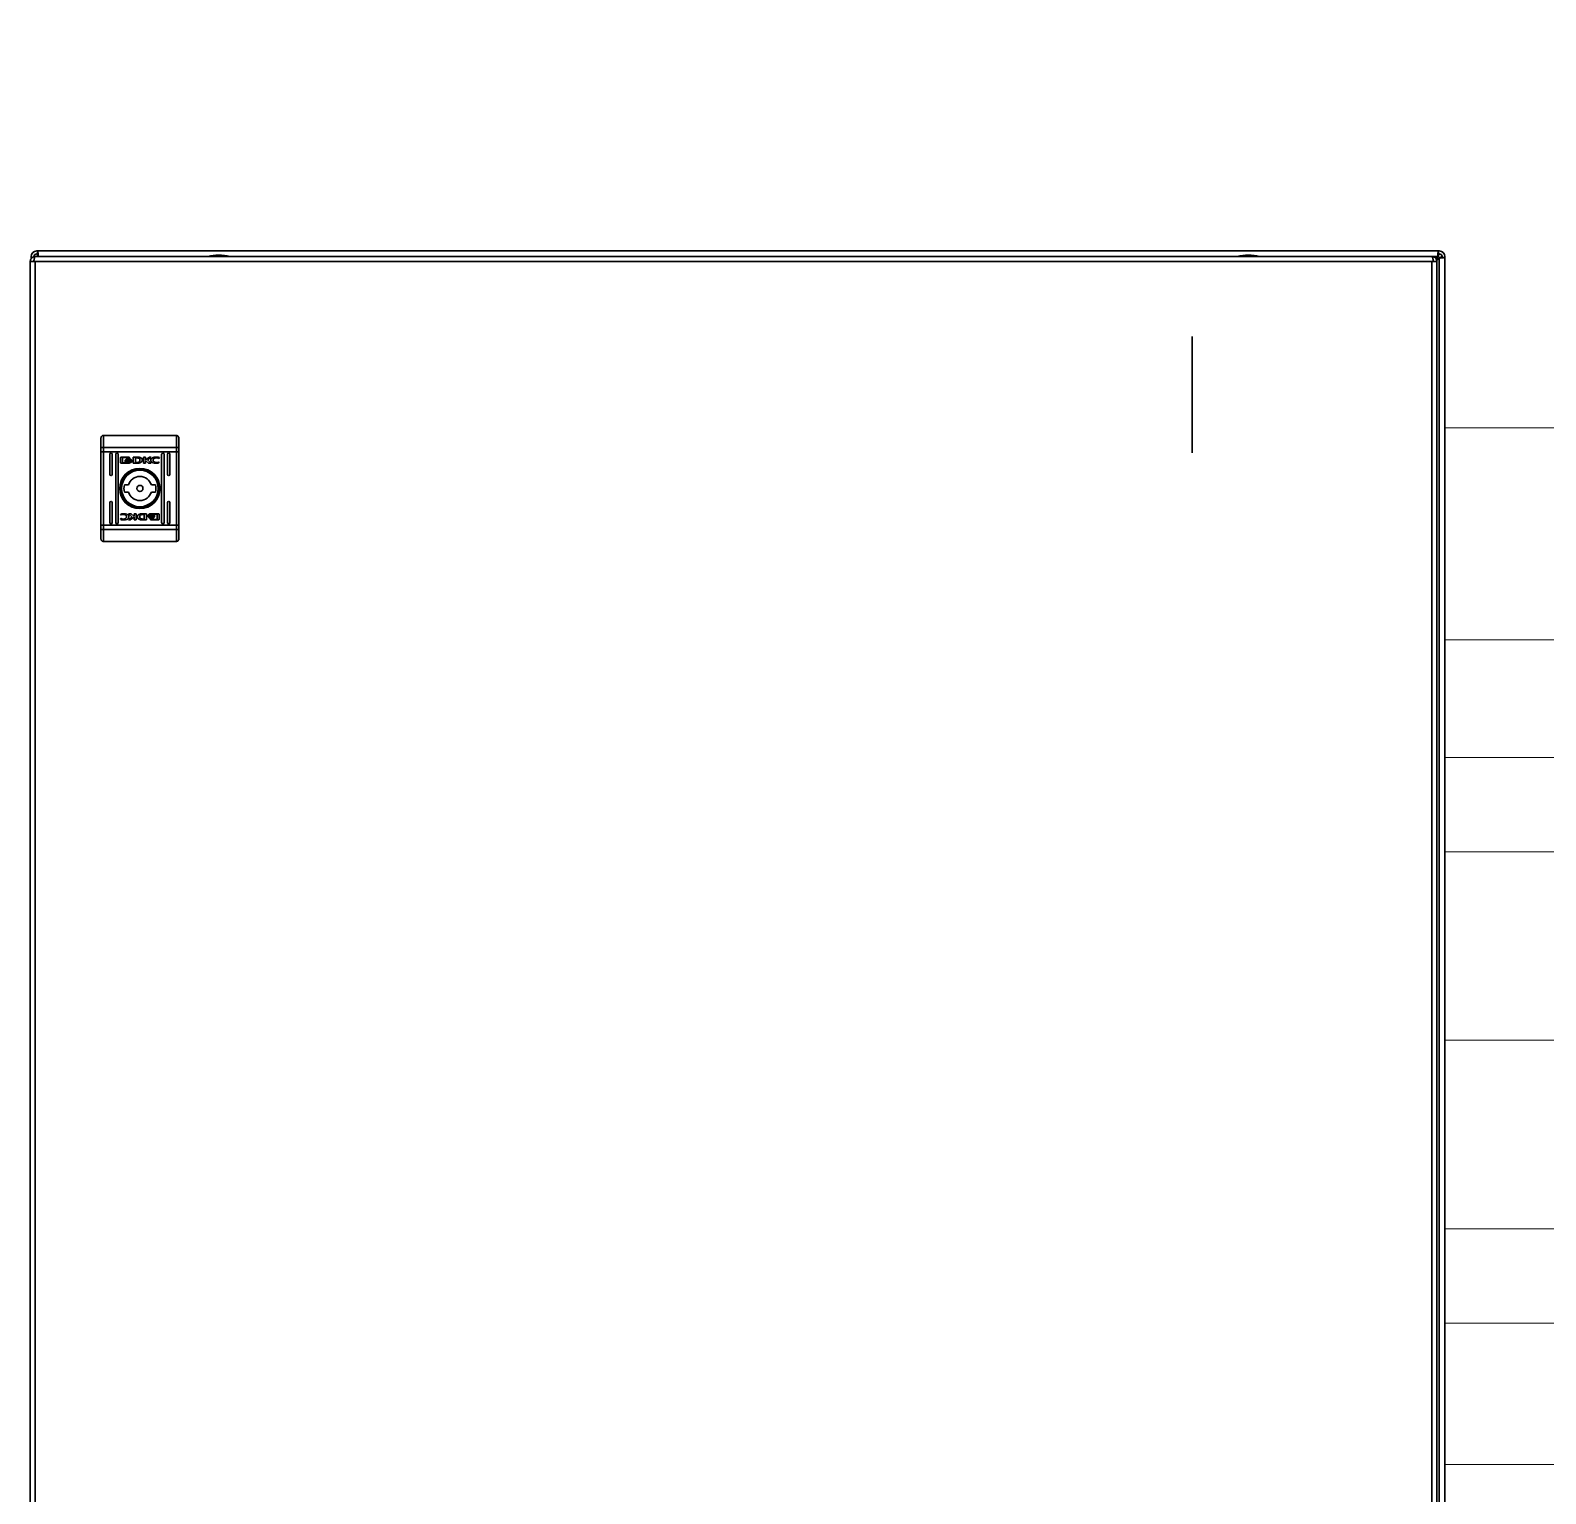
# Model space of a CAD drawing. Header units: millimetres. Extents: x 0 to 53000, y -591 to 24400.
# Drawn here: x 4587 to 5230, y 2723 to 3344 of the extents above; entities that cross this region are included whole.
import ezdxf

# ---------------------------------------------------------------- set-up
doc = ezdxf.new("R2010")
doc.units = ezdxf.units.MM
doc.layers.add('Основная', color=7, linetype='Continuous', lineweight=30)
doc.layers.add('Привязки', color=2, linetype='Continuous', lineweight=0, plot=False, transparency=0.8)
doc.layers.add('размеры', color=3, linetype='Continuous')

# ---------------------------------------------------------------- blocks, each defined once
blk = doc.blocks.new('КПИ 2-2.5 серая')
at = {"layer": 'Основная', "true_color": 0x939598}
h = blk.add_hatch(dxfattribs=at)
h.set_pattern_fill('AR-B816', color=252)
h.paths.add_polyline_path([(2283.68, 559.35), (2288.88, 559.35), (2288.88, 608.65), (2283.68, 608.65)])
h.paths.add_polyline_path([(2286.28, 587), (2287.86, 587), (2287.86, 584), (2287.86, 581), (2286.28, 581), (2284.71, 581), (2284.71, 584), (2284.71, 587)], flags=16)
h.paths.add_polyline_path([(2285.28, 596.82), (2285.28, 598.82), (2287.28, 598.82), (2287.28, 596.82)], flags=16)
h.paths.add_polyline_path([(2284.87, 603.24, -1), (2287.7, 603.24, -1)], flags=16)
h.paths.add_polyline_path([(2285.28, 571.18), (2287.28, 571.18), (2287.28, 569.18), (2285.28, 569.18)], flags=16)
h.paths.add_polyline_path([(2287.7, 564.76, -1), (2284.87, 564.76, -1)], flags=16)

msp = doc.modelspace()

# ---------------------------------------------------------------- linework, layer by layer
at = {"layer": 'Основная', "linetype": 'Continuous'}
for p, q in [((4589.77272, 3250), (4590.07271, 3250)), ((4589.77272, 3248.79998), (4590.07271, 3248.79998)), ((4590.07271, 3250), (5184.67273, 3250)), ((4590.07271, 3248.79998), (4590.07271, 3250)), ((5184.67273, 3250), (5184.67273, 3248.79998)), ((5184.67273, 3250), (5184.97272, 3250)), ((5184.67273, 3248.79998), (5184.97272, 3248.79998)), ((4587, 3245.59999), (4587, 2452.80001)), ((4588.50001, 3245.59999), (4587, 3245.59999)), ((4587.37271, 3247.59999), (4587.37271, 3247.3)), ((4587.37271, 3247.3), (4587.37271, 3246.74287)), ((4587.37271, 3247.3), (4587.90986, 3247.3)), ((4588.50001, 3245.59999), (4589.10002, 3245.59999)), ((5181.90001, 3247.70001), (4589.10002, 3247.70001)), ((4589.10002, 2452.80001), (4589.10002, 3245.59999)), ((4589.10002, 3245.59999), (5181.90001, 3245.59999)), ((5181.90001, 3245.59999), (5181.90001, 2452.80001)), ((5181.90001, 3245.59999), (5182.50002, 3245.59999)), ((5182.43496, 3247.59999), (5184.33632, 3247.59999)), ((5184, 3245.59999), (5182.50002, 3245.59999)), ((5184.33632, 3247.59999), (5183.56689, 3246.83055)), ((5183.67838, 3246.69456), (5184.5838, 3247.59999)), ((5184.97272, 3247.2111), (5183.90374, 3246.14212)), ((5183.96892, 3245.95979), (5184.97272, 3246.96359)), ((5184, 2452.80001), (5184, 3245.59999)), ((5184.5838, 3247.59999), (5184.33632, 3247.59999)), ((5184.97272, 3246.96359), (5184.97272, 3247.2111)), ((5184.97272, 3246.96359), (5184.97272, 2453.0364)), ((5186.17271, 3247.59999), (5186.17271, 3247.3)), ((5186.17271, 3247.3), (5187.37273, 3247.3)), ((5187.37273, 3247.59999), (5187.37273, 3247.3)), ((5187.37273, 2452.69999), (5187.37273, 3247.3)), ((4618.00002, 3171.69988), (4618.00002, 3166.65795)), ((4618.00002, 3171.69988), (4649.00001, 3171.69988)), ((4649.00001, 3171.69988), (4649.00001, 3166.65795)), ((4617, 3166.26894), (4617, 3164.71288)), ((4617, 3164.71288), (4618.00002, 3164.71288)), ((4617, 3133.68693), (4617, 3164.71288)), ((4618.00002, 3166.65795), (4618.00002, 3164.71288)), ((4618.00002, 3166.65795), (4649.00001, 3166.65795)), ((4649.00001, 3164.71288), (4618.00002, 3164.71288)), ((4618.00002, 3133.68693), (4618.00002, 3164.71288)), ((4649.00001, 3164.71288), (4649.00001, 3166.65795)), ((4649.00001, 3164.71288), (4650.00001, 3164.71288)), ((4649.00001, 3164.71288), (4649.00001, 3133.68693)), ((4650.00001, 3164.71288), (4650.00001, 3166.26894)), ((4650.00001, 3133.68693), (4650.00001, 3164.71288)), ((4620.74991, 3155.19989), (4620.74991, 3163.6999)), ((4621.7499, 3163.6999), (4621.7499, 3155.19989)), ((4623.24991, 3134.69988), (4623.24991, 3163.6999)), ((4624.24992, 3163.6999), (4624.24992, 3134.69988)), ((4625.30919, 3160.21058), (4625.30919, 3162.24682)), ((4625.57538, 3162.51698), (4628.78914, 3162.51698)), ((4628.78914, 3159.94069), (4625.57538, 3159.94069)), ((4628.73198, 3162.3129), (4626.17453, 3162.3129)), ((4626.17453, 3162.3129), (4626.17453, 3160.14504)), ((4626.17453, 3160.14504), (4627.68169, 3160.14019)), ((4627.23933, 3161.00445), (4627.23933, 3161.28018)), ((4627.23933, 3160.55715), (4627.23933, 3160.84307)), ((4628.73198, 3162.07501), (4628.73198, 3162.3129)), ((4629.05525, 3162.07501), (4628.73198, 3162.07501)), ((4629.05525, 3162.24682), (4629.05525, 3162.07501)), ((4629.96798, 3161.21781), (4629.96798, 3160.94211)), ((4629.96798, 3160.7807), (4629.96798, 3160.49528)), ((4630.66779, 3162.51698), (4632.40119, 3162.52643)), ((4630.66779, 3159.94069), (4630.66779, 3162.51698)), ((4632.3127, 3159.95017), (4630.66779, 3159.94069)), ((4632.27378, 3162.16916), (4631.63655, 3162.15974)), ((4631.63655, 3162.15974), (4631.63655, 3160.26011)), ((4631.63655, 3160.26011), (4632.21853, 3160.26953)), ((4632.32933, 3159.95017), (4632.3127, 3159.95017)), ((4635.02367, 3159.94069), (4635.02367, 3162.51698)), ((4635.02367, 3162.51698), (4635.93517, 3162.51698)), ((4635.94489, 3159.94069), (4635.02367, 3159.94069)), ((4635.93517, 3162.51698), (4635.93517, 3161.3071)), ((4635.93517, 3161.3071), (4637.56953, 3162.51698)), ((4637.17853, 3159.94069), (4635.94489, 3161.0229)), ((4635.94489, 3161.0229), (4635.94489, 3159.94069)), ((4638.2628, 3162.51698), (4636.7089, 3161.37508)), ((4636.7089, 3161.37508), (4638.29918, 3159.94069)), ((4638.29918, 3159.94069), (4637.17853, 3159.94069)), ((4637.56953, 3162.51698), (4638.2628, 3162.51698)), ((4641.61052, 3161.88985), (4641.49086, 3161.88985)), ((4641.71587, 3160.41636), (4641.6013, 3160.08678)), ((4641.76454, 3162.3342), (4641.61052, 3161.88985)), ((4641.6205, 3160.41636), (4641.71587, 3160.41636)), ((4642.74991, 3134.69988), (4642.74991, 3163.6999)), ((4643.74991, 3163.6999), (4643.74991, 3134.69988)), ((4645.24991, 3155.19989), (4645.24991, 3163.6999)), ((4646.24991, 3163.6999), (4646.24991, 3155.19989)), ((4626.91878, 3150.69988), (4628.62559, 3150.69988)), ((4628.62559, 3147.69989), (4626.91878, 3147.69989)), ((4638.37444, 3150.69988), (4640.08123, 3150.69988)), ((4640.08123, 3147.69989), (4638.37444, 3147.69989)), ((4620.74991, 3134.69988), (4620.74991, 3143.19989)), ((4621.7499, 3143.19989), (4621.7499, 3134.69988)), ((4645.24991, 3134.69988), (4645.24991, 3143.19989)), ((4646.24991, 3143.19989), (4646.24991, 3134.69988)), ((4617, 3133.68693), (4617, 3132.13086)), ((4618.00002, 3133.68693), (4617, 3133.68693)), ((4618.00002, 3133.68693), (4618.00002, 3131.74182)), ((4649.00001, 3133.68693), (4618.00002, 3133.68693)), ((4625.23549, 3136.06557), (4625.3895, 3136.50993)), ((4625.28415, 3137.98341), (4625.39871, 3138.31303)), ((4625.37952, 3137.98341), (4625.28415, 3137.98341)), ((4625.3895, 3136.50993), (4625.50916, 3136.50993)), ((4628.70084, 3138.45909), (4629.8215, 3138.45909)), ((4630.29112, 3137.02473), (4628.70084, 3138.45909)), ((4628.73723, 3135.88282), (4630.29112, 3137.02473)), ((4629.43049, 3135.88282), (4628.73723, 3135.88282)), ((4631.06485, 3137.09268), (4629.43049, 3135.88282)), ((4629.8215, 3138.45909), (4631.05513, 3137.3769)), ((4631.05513, 3138.45909), (4631.97635, 3138.45909)), ((4631.05513, 3137.3769), (4631.05513, 3138.45909)), ((4631.06485, 3135.88282), (4631.06485, 3137.09268)), ((4631.97635, 3135.88282), (4631.06485, 3135.88282)), ((4631.97635, 3138.45909), (4631.97635, 3135.88282)), ((4636.33223, 3135.88282), (4634.59884, 3135.87335)), ((4634.67069, 3138.44961), (4634.68732, 3138.44961)), ((4634.68732, 3138.44961), (4636.33223, 3138.45909)), ((4634.72624, 3136.23062), (4635.36348, 3136.24004)), ((4635.36348, 3138.13967), (4634.7815, 3138.13025)), ((4635.36348, 3136.24004), (4635.36348, 3138.13967)), ((4636.33223, 3138.45909), (4636.33223, 3135.88282)), ((4637.03205, 3137.61908), (4637.03205, 3137.9045)), ((4637.03205, 3137.182), (4637.03205, 3137.4577)), ((4637.94478, 3136.32476), (4638.26803, 3136.32476)), ((4637.94478, 3136.15295), (4637.94478, 3136.32476)), ((4638.21087, 3138.45909), (4641.42463, 3138.45909)), ((4641.42463, 3135.88282), (4638.21087, 3135.88282)), ((4638.26803, 3136.32476), (4638.26803, 3136.08688)), ((4638.26803, 3136.08688), (4640.8255, 3136.08688)), ((4640.8255, 3138.25473), (4639.31833, 3138.25959)), ((4639.76068, 3137.84266), (4639.76068, 3137.5567)), ((4639.76068, 3137.39532), (4639.76068, 3137.11959)), ((4640.8255, 3136.08688), (4640.8255, 3138.25473)), ((4641.69084, 3138.1892), (4641.69084, 3136.15295)), ((4649.00001, 3131.74182), (4649.00001, 3133.68693)), ((4650.00001, 3133.68693), (4649.00001, 3133.68693)), ((4650.00001, 3132.13086), (4650.00001, 3133.68693)), ((4649.00001, 3131.74182), (4618.00002, 3131.74182)), ((4618.00002, 3131.74182), (4618.00002, 3126.69989)), ((4649.00001, 3126.69989), (4618.00002, 3126.69989)), ((4649.00001, 3126.69989), (4649.00001, 3131.74182))]:
    msp.add_line(p, q, dxfattribs=at)
at = {"layer": 'Основная'}
msp.add_line((5184, 2452.80001), (5184, 3247.70001), dxfattribs=at)
at = {"layer": 'Основная', "linetype": 'Continuous', "flags": 128}
for points in [[(4618.00002, 3166.65795), (4617.80493, 3166.65047), (4617.61733, 3166.62833), (4617.44444, 3166.59239), (4617.2929, 3166.54402), (4617.16853, 3166.48507), (4617.07612, 3166.41781), (4617.01922, 3166.34482), (4617, 3166.26894)], [(4650.00001, 3166.26894), (4649.9808, 3166.34482), (4649.92389, 3166.41781), (4649.83148, 3166.48507), (4649.70711, 3166.54402), (4649.55558, 3166.59239), (4649.3827, 3166.62833), (4649.19509, 3166.65047), (4649.00001, 3166.65795)], [(4617, 3132.13086), (4617.01922, 3132.05495), (4617.07612, 3131.98197), (4617.16853, 3131.91473), (4617.2929, 3131.85579), (4617.44444, 3131.80739), (4617.61733, 3131.77145), (4617.80493, 3131.7493), (4618.00002, 3131.74182)], [(4649.00001, 3131.74182), (4649.19509, 3131.7493), (4649.3827, 3131.77145), (4649.55558, 3131.80739), (4649.70711, 3131.85579), (4649.83148, 3131.91473), (4649.92389, 3131.98197), (4649.9808, 3132.05495), (4650.00001, 3132.13086)]]:
    msp.add_lwpolyline(points, dxfattribs=at)
at = {"layer": 'Основная', "linetype": 'Continuous'}
for radius in [8.55, 8.05, 7.75, 1.3]:
    msp.add_circle((4633.50001, 3149.19989), radius, dxfattribs=at)
for centre, radius, start, end in [((4589.77272, 3247.59999), 2.4, 90, 180), ((4589.77272, 3247.59999), 1.2, 90, 180), ((4667.30135, 3222.43392), 25.76608, 90.67011106, 101.30585223), ((4666.69866, 3222.43392), 25.76608, 78.69414777, 89.32988894), ((5104.30135, 3222.43392), 25.76608, 90.67011106, 101.30585223), ((5103.69866, 3222.43392), 25.76608, 78.69414777, 89.32988894), ((5184.97272, 3247.59999), 2.4, 0, 90), ((5184.97272, 3247.59999), 1.2, 0, 90), ((4621.24991, 3163.69989), 0.5, 360, 180), ((4623.74991, 3163.69989), 0.5, 360, 180), ((4643.24991, 3163.69989), 0.5, 0, 180), ((4645.74991, 3163.69989), 0.5, 0, 180), ((4621.24991, 3155.19989), 0.5, 180, 360), ((4633.50001, 3149.19989), 5.1, 17.10463518, 162.89536482), ((4645.74991, 3155.19989), 0.5, 180, 0), ((4633.50001, 3149.19989), 6.75, 167.16041159, 192.83958841), ((4633.50001, 3149.19989), 5.1, 197.10463518, 342.89536482), ((4633.50001, 3149.19989), 6.75, 347.16041159, 12.83958841), ((4621.24991, 3143.19989), 0.5, 0, 180), ((4645.74991, 3143.19989), 0.5, 0, 180), ((4621.24991, 3134.69989), 0.5, 180, 0), ((4623.74991, 3134.69989), 0.5, 180, 360), ((4643.24991, 3134.69989), 0.5, 180, 0), ((4645.74991, 3134.69989), 0.5, 180, 0)]:
    msp.add_arc(centre, radius, start, end, dxfattribs=at)
for points, knots in [([(4590.14319, 3247.70001), (4590.1211, 3247.82263), (4590.07076, 3248.10202), (4589.99218, 3248.46794), (4589.90746, 3248.74597), (4589.85097, 3248.78198), (4589.82273, 3248.79998)], [0, 0, 0, 0, 0.206815686, 0.471214142, 0.735608071, 1, 1, 1, 1]), ([(4590.07271, 3250), (4590.10074, 3249.96392), (4590.15681, 3249.89177), (4590.24091, 3249.33677), (4590.32502, 3248.54346), (4590.38108, 3247.91448), (4590.40912, 3247.59999)], [0, 0, 0, 0, 0.249997807, 0.499998065, 0.749998323, 1, 1, 1, 1]), ([(5184.33632, 3247.59999), (5184.36436, 3247.91448), (5184.42042, 3248.54346), (5184.50453, 3249.33677), (5184.58863, 3249.89177), (5184.6447, 3249.96392), (5184.67273, 3250)], [0, 0, 0, 0, 0.250001677, 0.500001935, 0.750002193, 1, 1, 1, 1]), ([(5184.92271, 3248.79998), (5184.89447, 3248.78194), (5184.83798, 3248.74586), (5184.75326, 3248.46838), (5184.66853, 3248.07173), (5184.61204, 3247.75723), (5184.5838, 3247.59999)], [0, 0, 0, 0, 0.249996096, 0.499994082, 0.749996348, 1, 1, 1, 1]), ([(4587, 3245.59999), (4587.0278, 3245.85866), (4587.08142, 3246.35756), (4587.48264, 3247.00054), (4588.04352, 3247.46147), (4588.61986, 3247.67502), (4588.97945, 3247.69373), (4589.10002, 3247.70001)], [0, 0, 0, 0, 0.235056426, 0.453342722, 0.671617379, 0.889888771, 1, 1, 1, 1]), ([(4587.76583, 3247.18189), (4587.68913, 3247.19323), (4587.4228, 3247.23258), (4587.39354, 3247.27196), (4587.37271, 3247.3)], [0, 0, 0, 0, 0.287981449, 1, 1, 1, 1]), ([(4589.10002, 3247.70001), (4589.05296, 3247.6722), (4588.96219, 3247.61858), (4588.82782, 3247.21736), (4588.69691, 3246.65648), (4588.58734, 3246.08016), (4588.52194, 3245.72056), (4588.50001, 3245.59999)], [0, 0, 0, 0, 0.235056863, 0.453340602, 0.671614861, 0.889889745, 1, 1, 1, 1]), ([(5182.50002, 3245.59999), (5182.45296, 3245.85866), (5182.36219, 3246.35756), (5182.22782, 3247.00055), (5182.09691, 3247.46147), (5181.98734, 3247.67501), (5181.92194, 3247.69373), (5181.90001, 3247.70001)], [0, 0, 0, 0, 0.235056825, 0.453342032, 0.671616257, 0.88989376, 1, 1, 1, 1]), ([(5181.90001, 3247.70001), (5182.15869, 3247.67221), (5182.65758, 3247.61859), (5183.30055, 3247.21736), (5183.76145, 3246.65648), (5183.97507, 3246.08015), (5183.99374, 3245.72056), (5184, 3245.59999)], [0, 0, 0, 0, 0.235057678, 0.453337607, 0.671613426, 0.889888941, 1, 1, 1, 1]), ([(5184.97272, 3247.2111), (5185.12997, 3247.23934), (5185.44445, 3247.29584), (5185.84112, 3247.38051), (5186.11859, 3247.46526), (5186.15467, 3247.52174), (5186.17271, 3247.54998)], [0, 0, 0, 0, 0.250004349, 0.500004524, 0.750003208, 1, 1, 1, 1]), ([(5187.37273, 3247.3), (5187.33666, 3247.27196), (5187.26451, 3247.2159), (5186.7095, 3247.13179), (5185.9162, 3247.04769), (5185.28721, 3246.99162), (5184.97272, 3246.96359)], [0, 0, 0, 0, 0.249997807, 0.499998065, 0.749998323, 1, 1, 1, 1]), ([(4618.00002, 3171.69988), (4617.87112, 3171.68585), (4617.67493, 3171.6645), (4617.44189, 3171.53716), (4617.24933, 3171.3801), (4617.10445, 3171.17086), (4617.01518, 3170.92498), (4617.00526, 3170.77783), (4617, 3170.69989)], [0, 0, 0, 0, 0.242744328, 0.369464461, 0.499575455, 0.715712425, 0.849427422, 1, 1, 1, 1]), ([(4649.00001, 3171.69988), (4649.12888, 3171.68584), (4649.32504, 3171.66447), (4649.55809, 3171.5372), (4649.75064, 3171.38013), (4649.89557, 3171.17091), (4649.98481, 3170.925), (4649.99475, 3170.77784), (4650.00001, 3170.69989)], [0, 0, 0, 0, 0.2427098349, 0.3694307987, 0.499543122, 0.7156708611, 0.8494064596, 1, 1, 1, 1]), ([(4617, 3166.26894), (4617, 3167.21879), (4617, 3169.1185), (4617, 3170.17276), (4617, 3170.69989)], [0, 0, 0, 0, 0.499999311, 1, 1, 1, 1]), ([(4650.00001, 3166.26894), (4650.00001, 3167.21879), (4650.00001, 3169.1185), (4650.00001, 3170.17276), (4650.00001, 3170.69989)], [0, 0, 0, 0, 0.499999311, 1, 1, 1, 1]), ([(4625.30919, 3162.24682), (4625.3129, 3162.28097), (4625.31995, 3162.34567), (4625.37208, 3162.42822), (4625.44318, 3162.48696), (4625.51581, 3162.51396), (4625.56073, 3162.51624), (4625.57538, 3162.51698)], [0, 0, 0, 0, 0.242988497, 0.460434465, 0.678493067, 0.89514379, 1, 1, 1, 1]), ([(4625.57538, 3159.94069), (4625.54118, 3159.9446), (4625.47756, 3159.95187), (4625.39728, 3160.00422), (4625.34007, 3160.0744), (4625.31249, 3160.14788), (4625.31003, 3160.19446), (4625.30919, 3160.21058)], [0, 0, 0, 0, 0.243405882, 0.452680923, 0.666532949, 0.884637471, 1, 1, 1, 1]), ([(4627.23933, 3161.28018), (4627.26577, 3161.22825), (4627.33362, 3161.09496), (4627.57901, 3160.89828), (4628.01542, 3160.70938), (4628.39604, 3160.6833), (4628.61781, 3160.6681)], [0, 0, 0, 0, 0.109734951, 0.28164705, 0.581440176, 1, 1, 1, 1]), ([(4628.61781, 3160.39237), (4628.48408, 3160.39844), (4628.11786, 3160.41504), (4627.67932, 3160.55847), (4627.35507, 3160.79437), (4627.27688, 3160.9363), (4627.23933, 3161.00445)], [0, 0, 0, 0, 0.254051681, 0.695713106, 0.853882093, 1, 1, 1, 1]), ([(4627.23933, 3160.84307), (4627.26567, 3160.79121), (4627.33326, 3160.6581), (4627.57802, 3160.46157), (4628.0144, 3160.2722), (4628.39539, 3160.24601), (4628.61781, 3160.23073)], [0, 0, 0, 0, 0.109529552, 0.2810786368, 0.5802834601, 1, 1, 1, 1]), ([(4627.68169, 3160.14019), (4627.62254, 3160.17178), (4627.5191, 3160.22703), (4627.36742, 3160.35015), (4627.27735, 3160.46282), (4627.24374, 3160.54623), (4627.23933, 3160.55715)], [0, 0, 0, 0, 0.323284152, 0.565348116, 0.943089263, 1, 1, 1, 1]), ([(4627.43168, 3161.36196), (4627.46395, 3161.41981), (4627.54501, 3161.56512), (4627.80837, 3161.7614), (4628.18172, 3161.90604), (4628.47743, 3161.92386), (4628.61781, 3161.93232)], [0, 0, 0, 0, 0.142892063, 0.358926877, 0.6956561, 1, 1, 1, 1]), ([(4627.48714, 3161.25372), (4627.48157, 3161.26238), (4627.47041, 3161.27971), (4627.45081, 3161.31535), (4627.43928, 3161.34343), (4627.43168, 3161.36196)], [0, 0, 0, 0, 0.253511014, 0.507330446, 1, 1, 1, 1]), ([(4628.61781, 3161.72335), (4628.4836, 3161.71544), (4628.17764, 3161.69743), (4627.79338, 3161.54944), (4627.56637, 3161.36402), (4627.4987, 3161.26981), (4627.48714, 3161.25372)], [0, 0, 0, 0, 0.318041871, 0.7250565, 0.953031019, 1, 1, 1, 1]), ([(4627.53447, 3161.19254), (4627.60688, 3161.25954), (4627.79262, 3161.43142), (4628.17731, 3161.57053), (4628.47417, 3161.59027), (4628.61781, 3161.59981)], [0, 0, 0, 0, 0.247998021, 0.636123633, 1, 1, 1, 1]), ([(4627.64652, 3161.09157), (4627.63598, 3161.09951), (4627.61489, 3161.11538), (4627.57656, 3161.14814), (4627.55097, 3161.17513), (4627.53447, 3161.19254)], [0, 0, 0, 0, 0.262060633, 0.524075232, 1, 1, 1, 1]), ([(4628.61781, 3161.3906), (4628.48369, 3161.38258), (4628.26461, 3161.36947), (4627.93021, 3161.274), (4627.75244, 3161.15968), (4627.64652, 3161.09157)], [0, 0, 0, 0, 0.389546597, 0.636284488, 1, 1, 1, 1]), ([(4627.74553, 3161.02898), (4627.86671, 3161.09004), (4628.06301, 3161.18893), (4628.36375, 3161.2475), (4628.53258, 3161.25421), (4628.61781, 3161.25759)], [0, 0, 0, 0, 0.444087433, 0.719342257, 1, 1, 1, 1]), ([(4627.97489, 3160.93406), (4627.94319, 3160.9445), (4627.88803, 3160.96268), (4627.81152, 3160.99477), (4627.76755, 3161.01756), (4627.74553, 3161.02898)], [0, 0, 0, 0, 0.402560198, 0.700676114, 1, 1, 1, 1]), ([(4628.61781, 3161.04838), (4628.55106, 3161.04633), (4628.41755, 3161.04221), (4628.20044, 3161.00872), (4628.05592, 3160.96089), (4627.97489, 3160.93406)], [0, 0, 0, 0, 0.305180786, 0.610401403, 1, 1, 1, 1]), ([(4628.61781, 3161.93232), (4628.75213, 3161.9245), (4629.05854, 3161.90666), (4629.43069, 3161.76114), (4629.70074, 3161.55283), (4629.77689, 3161.40783), (4629.81297, 3161.33913)], [0, 0, 0, 0, 0.286545345, 0.653646609, 0.835899066, 1, 1, 1, 1]), ([(4629.75435, 3161.24523), (4629.69963, 3161.31057), (4629.5612, 3161.47585), (4629.16895, 3161.67323), (4628.82847, 3161.70419), (4628.61781, 3161.72335)], [0, 0, 0, 0, 0.19954381, 0.504757253, 1, 1, 1, 1]), ([(4628.61781, 3161.59981), (4628.75146, 3161.59145), (4629.05632, 3161.57236), (4629.44615, 3161.43377), (4629.63808, 3161.25155), (4629.70482, 3161.18819)], [0, 0, 0, 0, 0.337361803, 0.76956186, 1, 1, 1, 1]), ([(4629.58931, 3161.09157), (4629.48495, 3161.15876), (4629.30216, 3161.27646), (4628.96675, 3161.37042), (4628.7459, 3161.38319), (4628.61781, 3161.3906)], [0, 0, 0, 0, 0.358474235, 0.627916708, 1, 1, 1, 1]), ([(4628.61781, 3161.25759), (4628.75203, 3161.2497), (4628.96971, 3161.23689), (4629.26354, 3161.15203), (4629.41257, 3161.07135), (4629.48813, 3161.03044)], [0, 0, 0, 0, 0.442208371, 0.717210245, 1, 1, 1, 1]), ([(4628.61781, 3160.6681), (4628.75149, 3160.67421), (4629.11767, 3160.69093), (4629.56385, 3160.83548), (4629.86618, 3161.06174), (4629.9417, 3161.17752), (4629.96798, 3161.21781)], [0, 0, 0, 0, 0.2653927254, 0.7269637171, 0.9049876353, 1, 1, 1, 1]), ([(4629.25644, 3160.93603), (4629.1931, 3160.95741), (4629.06643, 3161.00015), (4628.8519, 3161.03963), (4628.70146, 3161.04526), (4628.61781, 3161.04838)], [0, 0, 0, 0, 0.307557839, 0.61496426, 1, 1, 1, 1]), ([(4629.96798, 3160.94211), (4629.92972, 3160.88725), (4629.82663, 3160.7394), (4629.49628, 3160.53802), (4629.07112, 3160.41174), (4628.74531, 3160.39782), (4628.61781, 3160.39237)], [0, 0, 0, 0, 0.131663864, 0.354823634, 0.747510677, 1, 1, 1, 1]), ([(4628.61781, 3160.23073), (4628.75149, 3160.23684), (4629.11758, 3160.25359), (4629.56372, 3160.39808), (4629.86607, 3160.62441), (4629.94164, 3160.74031), (4629.96798, 3160.7807)], [0, 0, 0, 0, 0.26536727, 0.726722933, 0.90478421, 1, 1, 1, 1]), ([(4628.78914, 3162.51698), (4628.82337, 3162.51307), (4628.88694, 3162.50581), (4628.96709, 3162.45339), (4629.02426, 3162.38326), (4629.05194, 3162.3097), (4629.0544, 3162.26301), (4629.05525, 3162.24682)], [0, 0, 0, 0, 0.243416669, 0.45216923, 0.665857166, 0.884169747, 1, 1, 1, 1]), ([(4629.96798, 3160.49528), (4629.93739, 3160.45281), (4629.83844, 3160.31539), (4629.49407, 3160.10473), (4629.1185, 3159.95782), (4628.8402, 3159.94335), (4628.78914, 3159.94069)], [0, 0, 0, 0, 0.116514396, 0.377014761, 0.885714529, 1, 1, 1, 1]), ([(4629.48813, 3161.03044), (4629.45824, 3161.01558), (4629.40592, 3160.98958), (4629.32806, 3160.95912), (4629.28034, 3160.94373), (4629.25644, 3160.93603)], [0, 0, 0, 0, 0.399523811, 0.69937527, 1, 1, 1, 1]), ([(4629.70482, 3161.18819), (4629.69554, 3161.17894), (4629.67696, 3161.16044), (4629.63898, 3161.12743), (4629.60883, 3161.10566), (4629.58931, 3161.09157)], [0, 0, 0, 0, 0.260628317, 0.521298286, 1, 1, 1, 1]), ([(4629.81297, 3161.33913), (4629.80866, 3161.33075), (4629.80005, 3161.31397), (4629.78123, 3161.28212), (4629.76501, 3161.25986), (4629.75435, 3161.24523)], [0, 0, 0, 0, 0.255179182, 0.510468942, 1, 1, 1, 1]), ([(4632.21853, 3160.26953), (4632.35167, 3160.27299), (4632.63118, 3160.28026), (4632.98902, 3160.34132), (4633.25411, 3160.49467), (4633.41057, 3160.69475), (4633.48966, 3160.95203), (4633.49657, 3161.1388), (4633.5, 3161.23137)], [0, 0, 0, 0, 0.214953138, 0.451249058, 0.574934837, 0.699379834, 0.850992763, 1, 1, 1, 1]), ([(4632.67254, 3162.1345), (4632.60645, 3162.14254), (4632.50717, 3162.15463), (4632.37407, 3162.16512), (4632.30722, 3162.16781), (4632.27378, 3162.16916)], [0, 0, 0, 0, 0.4987394484, 0.7492699426, 1, 1, 1, 1]), ([(4632.739, 3159.96227), (4632.67076, 3159.95938), (4632.56839, 3159.95505), (4632.43182, 3159.95103), (4632.3635, 3159.95045), (4632.32933, 3159.95017)], [0, 0, 0, 0, 0.499920504, 0.749925379, 1, 1, 1, 1]), ([(4632.40119, 3162.52643), (4632.53472, 3162.52456), (4632.80182, 3162.52083), (4633.17863, 3162.47514), (4633.53565, 3162.40561), (4633.74312, 3162.3089), (4633.84815, 3162.25994)], [0, 0, 0, 0, 0.26957948, 0.539247634, 0.766750226, 1, 1, 1, 1]), ([(4633.5, 3161.23137), (4633.49576, 3161.36693), (4633.48946, 3161.56856), (4633.38079, 3161.81712), (4633.21613, 3161.97427), (4632.96853, 3162.07356), (4632.77616, 3162.11316), (4632.67254, 3162.1345)], [0, 0, 0, 0, 0.290492878, 0.432083356, 0.574715434, 0.770890826, 1, 1, 1, 1]), ([(4633.40266, 3160.03436), (4633.33705, 3160.02176), (4633.2059, 3159.99658), (4632.98388, 3159.97565), (4632.82814, 3159.96714), (4632.739, 3159.96227)], [0, 0, 0, 0, 0.299776475, 0.59916476, 1, 1, 1, 1]), ([(4633.84815, 3162.25994), (4633.95939, 3162.18411), (4634.18254, 3162.03199), (4634.41976, 3161.72326), (4634.53604, 3161.37701), (4634.52439, 3161.03734), (4634.40043, 3160.714), (4634.16973, 3160.41939), (4633.83099, 3160.16837), (4633.54907, 3160.08016), (4633.40266, 3160.03436)], [0, 0, 0, 0, 0.132052005, 0.264905064, 0.37507248, 0.485472814, 0.592479828, 0.710766379, 0.849799284, 1, 1, 1, 1]), ([(4638.13381, 3161.26198), (4638.13952, 3161.32951), (4638.15213, 3161.47876), (4638.27755, 3161.73535), (4638.57783, 3162.05239), (4639.22463, 3162.3981), (4639.90955, 3162.53851), (4640.37709, 3162.54829), (4640.47162, 3162.55027)], [0, 0, 0, 0, 0.069720942, 0.154088284, 0.289464965, 0.515619808, 0.902057427, 1, 1, 1, 1]), ([(4640.46216, 3159.90767), (4640.3289, 3159.91001), (4639.861, 3159.91822), (4639.23053, 3160.01272), (4638.65313, 3160.28079), (4638.32874, 3160.57541), (4638.15654, 3160.92148), (4638.14061, 3161.16017), (4638.13381, 3161.26198)], [0, 0, 0, 0, 0.133264155, 0.467896572, 0.626952913, 0.76232603, 0.898627809, 1, 1, 1, 1]), ([(4640.49532, 3162.21309), (4640.36092, 3162.20419), (4640.05497, 3162.18394), (4639.65003, 3162.01199), (4639.3528, 3161.75101), (4639.18861, 3161.47801), (4639.16917, 3161.2899), (4639.15994, 3161.20058)], [0, 0, 0, 0, 0.218307457, 0.496938685, 0.695436402, 0.855395532, 1, 1, 1, 1]), ([(4639.15994, 3161.20058), (4639.16874, 3161.11312), (4639.18638, 3160.93779), (4639.33595, 3160.67266), (4639.60847, 3160.41727), (4640.01748, 3160.22491), (4640.33623, 3160.20028), (4640.49532, 3160.18799)], [0, 0, 0, 0, 0.141609512, 0.283886787, 0.483106359, 0.742022979, 1, 1, 1, 1]), ([(4641.6013, 3160.08678), (4641.47301, 3160.04912), (4641.22423, 3159.97608), (4640.84121, 3159.91891), (4640.58895, 3159.91143), (4640.46216, 3159.90767)], [0, 0, 0, 0, 0.34621508, 0.671407747, 1, 1, 1, 1]), ([(4640.47162, 3162.55027), (4640.60509, 3162.54648), (4640.87205, 3162.53889), (4641.30826, 3162.4768), (4641.60021, 3162.38556), (4641.76454, 3162.3342)], [0, 0, 0, 0, 0.304141602, 0.608330571, 1, 1, 1, 1]), ([(4641.49086, 3161.88985), (4641.37696, 3161.96294), (4641.18351, 3162.08706), (4640.84069, 3162.19102), (4640.62096, 3162.20506), (4640.49532, 3162.21309)], [0, 0, 0, 0, 0.380134134, 0.645568931, 1, 1, 1, 1]), ([(4640.49532, 3160.18799), (4640.6291, 3160.19252), (4640.88743, 3160.20127), (4641.26792, 3160.27664), (4641.50217, 3160.36947), (4641.6205, 3160.41636)], [0, 0, 0, 0, 0.347062937, 0.670173613, 1, 1, 1, 1]), ([(4626.5284, 3135.84951), (4626.39493, 3135.85331), (4626.12797, 3135.86093), (4625.69177, 3135.92296), (4625.39981, 3136.01421), (4625.23549, 3136.06557)], [0, 0, 0, 0, 0.304143349, 0.6083297, 1, 1, 1, 1]), ([(4626.50471, 3138.21179), (4626.37092, 3138.20725), (4626.11259, 3138.19849), (4625.73209, 3138.12318), (4625.49785, 3138.03032), (4625.37952, 3137.98341)], [0, 0, 0, 0, 0.34706167, 0.670166057, 1, 1, 1, 1]), ([(4625.39871, 3138.31303), (4625.52701, 3138.35067), (4625.77579, 3138.42368), (4626.15881, 3138.48086), (4626.41106, 3138.48835), (4626.53785, 3138.49211)], [0, 0, 0, 0, 0.3462232582, 0.6714054609, 1, 1, 1, 1]), ([(4625.50916, 3136.50993), (4625.62306, 3136.43685), (4625.81652, 3136.31275), (4626.15933, 3136.20875), (4626.37907, 3136.19471), (4626.50471, 3136.18669)], [0, 0, 0, 0, 0.380109763, 0.645567382, 1, 1, 1, 1]), ([(4627.84009, 3137.19922), (4627.83128, 3137.28668), (4627.81362, 3137.46202), (4627.66406, 3137.72714), (4627.39155, 3137.98255), (4626.98254, 3138.1749), (4626.66379, 3138.19951), (4626.50471, 3138.21179)], [0, 0, 0, 0, 0.141611912, 0.283890236, 0.483105458, 0.742031298, 1, 1, 1, 1]), ([(4626.50471, 3136.18669), (4626.63911, 3136.19558), (4626.94506, 3136.21583), (4627.34998, 3136.38782), (4627.64725, 3136.64876), (4627.81141, 3136.92179), (4627.83086, 3137.10991), (4627.84009, 3137.19922)], [0, 0, 0, 0, 0.218305366, 0.496940237, 0.695425236, 0.855396917, 1, 1, 1, 1]), ([(4628.86621, 3137.1378), (4628.8605, 3137.07027), (4628.84787, 3136.92102), (4628.72246, 3136.66443), (4628.42219, 3136.34738), (4627.77539, 3136.00166), (4627.09046, 3135.86133), (4626.62293, 3135.8515), (4626.5284, 3135.84951)], [0, 0, 0, 0, 0.069721989, 0.154089727, 0.289463593, 0.515619499, 0.902061765, 1, 1, 1, 1]), ([(4626.53785, 3138.49211), (4626.67111, 3138.48977), (4627.13901, 3138.48155), (4627.7695, 3138.3871), (4628.34689, 3138.11901), (4628.6713, 3137.82439), (4628.84346, 3137.4783), (4628.85941, 3137.23961), (4628.86621, 3137.1378)], [0, 0, 0, 0, 0.133262758, 0.467894754, 0.626949428, 0.762321127, 0.89862826, 1, 1, 1, 1]), ([(4633.15188, 3136.13984), (4633.04064, 3136.21567), (4632.81749, 3136.36779), (4632.58026, 3136.67652), (4632.46399, 3137.02277), (4632.47564, 3137.36245), (4632.59961, 3137.68578), (4632.83028, 3137.98041), (4633.16902, 3138.23143), (4633.45094, 3138.31962), (4633.59733, 3138.36542)], [0, 0, 0, 0, 0.132052707, 0.264906473, 0.375083778, 0.48547492, 0.592482503, 0.710777451, 0.849811095, 1, 1, 1, 1]), ([(4634.59884, 3135.87335), (4634.46531, 3135.87523), (4634.19821, 3135.87899), (4633.82139, 3135.92463), (4633.46437, 3135.99417), (4633.2569, 3136.09088), (4633.15188, 3136.13984)], [0, 0, 0, 0, 0.2695805714, 0.5392468583, 0.7667498329, 1, 1, 1, 1]), ([(4634.7815, 3138.13025), (4634.64835, 3138.1268), (4634.36884, 3138.11957), (4634.01101, 3138.05844), (4633.74589, 3137.90513), (4633.58947, 3137.70502), (4633.51036, 3137.44775), (4633.50343, 3137.26099), (4633.5, 3137.16841)], [0, 0, 0, 0, 0.214950529, 0.451247963, 0.574946359, 0.699380329, 0.850976785, 1, 1, 1, 1]), ([(4633.5, 3137.16841), (4633.50426, 3137.03285), (4633.51059, 3136.83123), (4633.61919, 3136.58264), (4633.78392, 3136.42556), (4634.03148, 3136.3262), (4634.22386, 3136.28661), (4634.32749, 3136.26528)], [0, 0, 0, 0, 0.29049461, 0.43207562, 0.574707639, 0.77089143, 1, 1, 1, 1]), ([(4633.59733, 3138.36542), (4633.66296, 3138.37802), (4633.79411, 3138.40319), (4634.01614, 3138.42413), (4634.17187, 3138.43264), (4634.26103, 3138.43751)], [0, 0, 0, 0, 0.299807184, 0.599137921, 1, 1, 1, 1]), ([(4634.26103, 3138.43751), (4634.32927, 3138.4404), (4634.43163, 3138.44473), (4634.56821, 3138.44875), (4634.63653, 3138.44932), (4634.67069, 3138.44961)], [0, 0, 0, 0, 0.499920504, 0.749925379, 1, 1, 1, 1]), ([(4634.32749, 3136.26528), (4634.39357, 3136.25724), (4634.49285, 3136.24517), (4634.62594, 3136.23469), (4634.6928, 3136.23198), (4634.72624, 3136.23062)], [0, 0, 0, 0, 0.498659468, 0.749265317, 1, 1, 1, 1]), ([(4637.03205, 3137.9045), (4637.06262, 3137.94698), (4637.16153, 3138.08443), (4637.50595, 3138.29506), (4637.88152, 3138.44195), (4638.15981, 3138.45643), (4638.21087, 3138.45909)], [0, 0, 0, 0, 0.116517518, 0.377025455, 0.885715183, 1, 1, 1, 1]), ([(4638.38221, 3138.16905), (4638.24853, 3138.16293), (4637.88244, 3138.14618), (4637.43631, 3138.00169), (4637.13396, 3137.77537), (4637.05838, 3137.65946), (4637.03205, 3137.61908)], [0, 0, 0, 0, 0.26536727, 0.726722933, 0.90478421, 1, 1, 1, 1]), ([(4637.03205, 3137.4577), (4637.07029, 3137.51255), (4637.17338, 3137.66039), (4637.50375, 3137.86174), (4637.9289, 3137.98804), (4638.25471, 3138.00196), (4638.38221, 3138.0074)], [0, 0, 0, 0, 0.1316377297, 0.3548162839, 0.7475078006, 1, 1, 1, 1]), ([(4638.38221, 3137.7317), (4638.24853, 3137.72558), (4637.88236, 3137.70883), (4637.43617, 3137.56431), (4637.13386, 3137.33804), (4637.05833, 3137.22228), (4637.03205, 3137.182)], [0, 0, 0, 0, 0.265398127, 0.726975815, 0.905002316, 1, 1, 1, 1]), ([(4637.18705, 3137.06064), (4637.19136, 3137.06904), (4637.19997, 3137.08583), (4637.21879, 3137.11768), (4637.23501, 3137.13993), (4637.24567, 3137.15455)], [0, 0, 0, 0, 0.255412683, 0.510698002, 1, 1, 1, 1]), ([(4638.38221, 3136.46749), (4638.24789, 3136.4753), (4637.94148, 3136.49311), (4637.56932, 3136.63863), (4637.29929, 3136.84695), (4637.22313, 3136.99194), (4637.18705, 3137.06064)], [0, 0, 0, 0, 0.286543269, 0.653654571, 0.835898988, 1, 1, 1, 1]), ([(4637.24567, 3137.15455), (4637.3004, 3137.08921), (4637.43882, 3136.92394), (4637.83106, 3136.72654), (4638.17155, 3136.6956), (4638.38221, 3136.67646)], [0, 0, 0, 0, 0.199544343, 0.504748332, 1, 1, 1, 1]), ([(4637.2952, 3137.21162), (4637.30449, 3137.22086), (4637.32307, 3137.23933), (4637.36104, 3137.27234), (4637.39119, 3137.29411), (4637.4107, 3137.30821)], [0, 0, 0, 0, 0.260546987, 0.521273474, 1, 1, 1, 1]), ([(4638.38221, 3136.79996), (4638.24857, 3136.80834), (4637.9437, 3136.82746), (4637.55386, 3136.96603), (4637.36194, 3137.14825), (4637.2952, 3137.21162)], [0, 0, 0, 0, 0.337362809, 0.769572428, 1, 1, 1, 1]), ([(4637.4107, 3137.30821), (4637.51506, 3137.24102), (4637.69786, 3137.12333), (4638.03327, 3137.02935), (4638.25412, 3137.0166), (4638.38221, 3137.0092)], [0, 0, 0, 0, 0.358483134, 0.627909014, 1, 1, 1, 1]), ([(4637.51188, 3137.36933), (4637.54177, 3137.38421), (4637.59408, 3137.41024), (4637.67196, 3137.44065), (4637.71967, 3137.45604), (4637.74356, 3137.46375)], [0, 0, 0, 0, 0.399626309, 0.699377051, 1, 1, 1, 1]), ([(4638.38221, 3137.14221), (4638.248, 3137.15012), (4638.03032, 3137.16293), (4637.73648, 3137.24774), (4637.58744, 3137.32843), (4637.51188, 3137.36933)], [0, 0, 0, 0, 0.442205994, 0.717197084, 1, 1, 1, 1]), ([(4637.74356, 3137.46375), (4637.80691, 3137.44238), (4637.93359, 3137.39966), (4638.14812, 3137.36017), (4638.29856, 3137.35455), (4638.38221, 3137.35142)], [0, 0, 0, 0, 0.3075415213, 0.6149676867, 1, 1, 1, 1]), ([(4638.21087, 3135.88282), (4638.17666, 3135.88674), (4638.1131, 3135.89401), (4638.03293, 3135.94637), (4637.97577, 3136.01652), (4637.94809, 3136.09007), (4637.94563, 3136.13677), (4637.94478, 3136.15295)], [0, 0, 0, 0, 0.243365739, 0.452126842, 0.665831312, 0.884160785, 1, 1, 1, 1]), ([(4639.76068, 3137.5567), (4639.73434, 3137.60857), (4639.66674, 3137.74167), (4639.42202, 3137.93825), (4638.98561, 3138.12756), (4638.60463, 3138.15376), (4638.38221, 3138.16905)], [0, 0, 0, 0, 0.10952979, 0.281084765, 0.580282549, 1, 1, 1, 1]), ([(4638.38221, 3138.0074), (4638.51594, 3138.00134), (4638.88216, 3137.98472), (4639.32074, 3137.84137), (4639.64493, 3137.6054), (4639.72313, 3137.46347), (4639.76068, 3137.39532)], [0, 0, 0, 0, 0.254052136, 0.695708121, 0.853881831, 1, 1, 1, 1]), ([(4639.76068, 3137.11959), (4639.73424, 3137.17152), (4639.66639, 3137.30481), (4639.42102, 3137.5015), (4638.9846, 3137.69038), (4638.60399, 3137.71649), (4638.38221, 3137.7317)], [0, 0, 0, 0, 0.109735447, 0.281641283, 0.581435763, 1, 1, 1, 1]), ([(4638.38221, 3137.35142), (4638.44896, 3137.35346), (4638.58247, 3137.35755), (4638.79958, 3137.3911), (4638.9441, 3137.43893), (4639.02514, 3137.46575)], [0, 0, 0, 0, 0.305177004, 0.610403267, 1, 1, 1, 1]), ([(4639.2545, 3137.3708), (4639.13331, 3137.30974), (4638.93701, 3137.21084), (4638.63627, 3137.15227), (4638.46744, 3137.14559), (4638.38221, 3137.14221)], [0, 0, 0, 0, 0.444088515, 0.719360024, 1, 1, 1, 1]), ([(4638.38221, 3137.0092), (4638.51634, 3137.01722), (4638.73541, 3137.0303), (4639.06982, 3137.12578), (4639.24759, 3137.2401), (4639.3535, 3137.30821)], [0, 0, 0, 0, 0.389544761, 0.636283394, 1, 1, 1, 1]), ([(4639.46554, 3137.20724), (4639.39314, 3137.14023), (4639.20741, 3136.96835), (4638.82271, 3136.82924), (4638.52585, 3136.80951), (4638.38221, 3136.79996)], [0, 0, 0, 0, 0.247990766, 0.636120122, 1, 1, 1, 1]), ([(4638.38221, 3136.67646), (4638.51643, 3136.68436), (4638.82239, 3136.70237), (4639.2066, 3136.8504), (4639.43367, 3137.03574), (4639.50131, 3137.12996), (4639.51287, 3137.14606)], [0, 0, 0, 0, 0.318049698, 0.725063393, 0.95303688, 1, 1, 1, 1]), ([(4639.56833, 3137.03781), (4639.53606, 3136.97998), (4639.455, 3136.83468), (4639.19168, 3136.63835), (4638.8183, 3136.49374), (4638.52259, 3136.47594), (4638.38221, 3136.46749)], [0, 0, 0, 0, 0.1428696976, 0.3589123917, 0.6956656506, 1, 1, 1, 1]), ([(4639.02514, 3137.46575), (4639.05683, 3137.45531), (4639.11199, 3137.43713), (4639.18849, 3137.405), (4639.23247, 3137.38221), (4639.2545, 3137.3708)], [0, 0, 0, 0, 0.402486016, 0.700635576, 1, 1, 1, 1]), ([(4639.31833, 3138.25959), (4639.37749, 3138.22801), (4639.48093, 3138.17278), (4639.6326, 3138.04964), (4639.72263, 3137.93696), (4639.75627, 3137.85357), (4639.76068, 3137.84266)], [0, 0, 0, 0, 0.323275648, 0.565332702, 0.943130827, 1, 1, 1, 1]), ([(4639.3535, 3137.30821), (4639.36404, 3137.30028), (4639.38513, 3137.28441), (4639.42347, 3137.25168), (4639.44905, 3137.22466), (4639.46554, 3137.20724)], [0, 0, 0, 0, 0.261876062, 0.523979391, 1, 1, 1, 1]), ([(4639.51287, 3137.14606), (4639.51845, 3137.1374), (4639.52961, 3137.12008), (4639.54924, 3137.08445), (4639.56074, 3137.05636), (4639.56833, 3137.03781)], [0, 0, 0, 0, 0.253569622, 0.507168225, 1, 1, 1, 1]), ([(4641.42463, 3138.45909), (4641.45884, 3138.45519), (4641.52246, 3138.44794), (4641.60274, 3138.39558), (4641.65992, 3138.32539), (4641.68752, 3138.25191), (4641.68999, 3138.20532), (4641.69084, 3138.1892)], [0, 0, 0, 0, 0.243413948, 0.452647696, 0.666543561, 0.884569592, 1, 1, 1, 1]), ([(4641.69084, 3136.15295), (4641.68712, 3136.11882), (4641.68007, 3136.05413), (4641.62794, 3135.97158), (4641.55685, 3135.91283), (4641.48421, 3135.88579), (4641.43929, 3135.88355), (4641.42463, 3135.88282)], [0, 0, 0, 0, 0.242918928, 0.460365167, 0.678496671, 0.895114179, 1, 1, 1, 1]), ([(4617, 3127.69988), (4617, 3128.22701), (4617, 3129.28128), (4617, 3131.181), (4617, 3132.13086)], [0, 0, 0, 0, 0.499998739, 1, 1, 1, 1]), ([(4617, 3127.69988), (4617.00527, 3127.62195), (4617.01522, 3127.47479), (4617.10446, 3127.2289), (4617.24935, 3127.01964), (4617.44194, 3126.86261), (4617.67497, 3126.73529), (4617.87114, 3126.71393), (4618.00002, 3126.69989)], [0, 0, 0, 0, 0.150576602, 0.284312493, 0.500450597, 0.630551329, 0.757289634, 1, 1, 1, 1]), ([(4649.00001, 3126.69989), (4649.1289, 3126.71392), (4649.32508, 3126.73528), (4649.55812, 3126.86262), (4649.75068, 3127.01968), (4649.89557, 3127.22893), (4649.98482, 3127.47481), (4649.99475, 3127.62196), (4650.00001, 3127.69988)], [0, 0, 0, 0, 0.242737542, 0.369458957, 0.499571268, 0.715710426, 0.849444244, 1, 1, 1, 1]), ([(4650.00001, 3127.69988), (4650.00001, 3128.22701), (4650.00001, 3129.28128), (4650.00001, 3131.181), (4650.00001, 3132.13086)], [0, 0, 0, 0, 0.499998739, 1, 1, 1, 1])]:
    msp.add_open_spline(points, degree=3, knots=knots, dxfattribs=at)
at = {"layer": 'Привязки'}
for p, q in [((8088.50002, 3175), (5187.37273, 3175)), ((8088.50002, 3085), (5187.37273, 3085)), ((8088.52201, 3034.99997), (5187.39473, 3034.99997)), ((8088.52201, 2994.99997), (5187.39473, 2994.99997)), ((8088.50006, 2914.99998), (5187.37278, 2914.99998)), ((8088.52201, 2834.99999), (5187.39473, 2834.99999)), ((8088.52201, 2794.99999), (5187.39473, 2794.99999)), ((8088.50006, 2735), (5187.37278, 2735))]:
    msp.add_line(p, q, dxfattribs=at)

# ---------------------------------------------------------------- block references
at = {"layer": 'размеры'}
for p in [(2922.07049, 2734.99997), (2927.27049, 2734.99997), (2932.47049, 2734.99997), (2750.17048, 2605), (2775.67048, 2605), (2780.87048, 2605), (2786.07048, 2605.00001), (2791.27048, 2605), (2796.47048, 2605), (2801.67048, 2605), (2806.87048, 2605), (2812.07048, 2605.00001), (2827.27048, 2604.99999), (2832.47048, 2604.99999), (2837.67048, 2604.99999), (2842.87048, 2604.99999), (2848.07048, 2604.99999), (2863.27048, 2604.99999), (2868.47048, 2604.99999), (2873.67048, 2604.99999), (2878.87048, 2604.99999), (2899.27048, 2604.99997), (2904.47048, 2604.99997), (2909.67048, 2604.99997), (2930.07048, 2604.99999), (2935.27048, 2604.99999), (2940.47048, 2604.99999)]:
    msp.add_blockref('КПИ 2-2.5 серая', p, dxfattribs=at)

doc.saveas('drawing.dxf')
